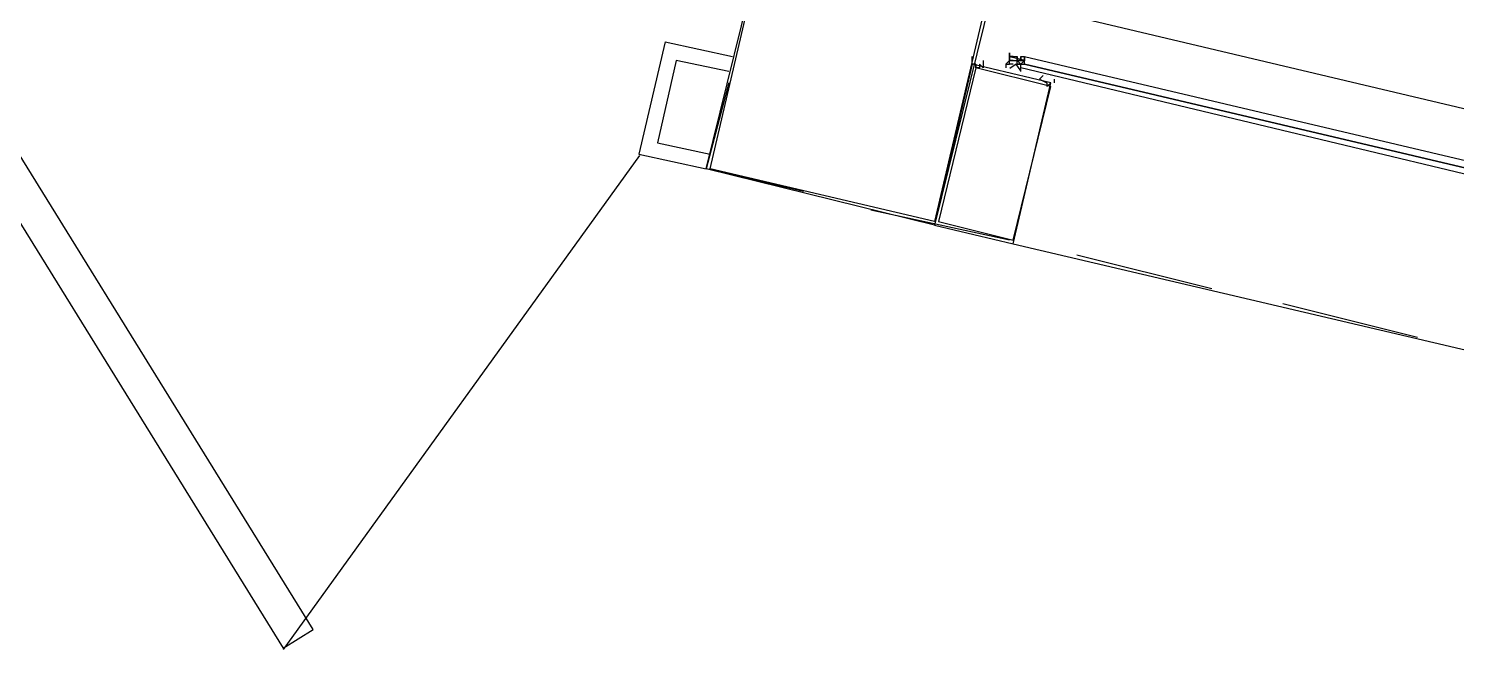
# Model space of a CAD drawing. Header units: feet. Extents: x -84 to 198, y -22 to 181.
# Drawn here: x 112.68 to 117.76, y 52.92 to 55.13 of the extents above; entities that cross this region are included whole.
import ezdxf

# ---------------------------------------------------------------- set-up
doc = ezdxf.new("R2010")
doc.units = ezdxf.units.FT
doc.layers.add('A-LINEA', color=7, linetype='CONTINUOUS')

msp = doc.modelspace()

# ---------------------------------------------------------------- linework, layer by layer
at = {"layer": 'A-LINEA'}
for p, q in [((122.8667, 53.6444), (116.1067, 55.2444)), ((114.9467, 55.0844), (114.8533, 54.6844)), ((114.9467, 55.0844), (115.1867, 55.0311)), ((116.0533, 55.0311), (116.0533, 55.0311)), ((116.0667, 55.0311), (116.0667, 55.0311)), ((116.173, 55.0316), (116.2294, 55.0183)), ((116.1733, 55.0311), (116.1733, 55.0444)), ((116.1733, 55.0444), (116.1733, 55.0444)), ((116.1733, 55.0444), (116.1733, 55.0444)), ((116.1733, 55.0444), (116.1733, 55.0444)), ((116.1733, 55.0444), (116.1733, 55.0311)), ((116.1733, 55.0311), (116.1733, 55.0311)), ((116.1733, 55.0311), (116.1867, 55.0311)), ((116.1733, 55.0311), (116.1733, 55.0311)), ((116.1733, 55.0311), (116.1733, 55.0311)), ((116.1733, 55.0178), (116.1733, 55.0311)), ((116.1733, 55.0311), (116.1733, 55.0311)), ((116.1733, 55.0311), (116.1733, 55.0311)), ((116.1733, 55.0311), (116.1733, 55.0311)), ((116.1733, 55.0178), (116.1733, 55.0311)), ((116.1733, 55.0311), (116.1733, 55.0311)), ((116.1733, 55.0311), (116.1733, 55.0311)), ((116.1867, 55.0311), (116.1733, 55.0311)), ((116.1733, 55.0311), (116.1733, 55.0311)), ((116.1733, 55.0311), (116.1733, 55.0311)), ((116.1733, 55.0311), (116.1733, 55.0311)), ((116.1867, 55.0311), (116.1733, 55.0311)), ((116.1733, 55.0311), (116.1733, 55.0311)), ((116.1733, 55.0311), (116.1733, 55.0311)), ((116.1733, 55.0311), (116.1733, 55.0311)), ((116.1733, 55.0311), (116.1733, 55.0311)), ((116.1733, 55.0311), (116.1733, 55.0311)), ((116.1733, 55.0311), (116.1733, 55.0311)), ((116.1867, 55.0311), (116.1867, 55.0311)), ((116.1867, 55.0311), (116.1867, 55.0311)), ((116.1867, 55.0311), (116.1867, 55.0311)), ((116.1867, 55.0311), (116.1867, 55.0311)), ((116.1867, 55.0311), (116.1867, 55.0311)), ((116.1867, 55.0311), (116.1867, 55.0311)), ((116.1867, 55.0311), (116.1867, 55.0311)), ((116.1867, 55.0311), (116.1867, 55.0311)), ((116.1867, 55.0311), (116.1867, 55.0311)), ((116.1867, 55.0311), (116.1867, 55.0311)), ((116.1867, 55.0311), (116.1867, 55.0311)), ((116.1867, 55.0311), (116.1867, 55.0311)), ((116.1867, 55.0311), (116.1867, 55.0311)), ((116.1867, 55.0311), (116.1867, 55.0311)), ((116.1867, 55.0311), (116.1867, 55.0311)), ((116.1867, 55.0311), (116.1867, 55.0311)), ((116.1867, 55.0311), (116.1867, 55.0311)), ((116.1867, 55.0311), (116.2, 55.0311)), ((116.1867, 55.0311), (116.1867, 55.0311)), ((116.1867, 55.0311), (116.1867, 55.0311)), ((116.1867, 55.0311), (116.1867, 55.0311)), ((116.1867, 55.0311), (116.1867, 55.0311)), ((116.1867, 55.0311), (116.1867, 55.0311)), ((116.1867, 55.0311), (116.1867, 55.0311)), ((116.1867, 55.0311), (116.1867, 55.0311)), ((116.1867, 55.0311), (116.1867, 55.0311)), ((116.1867, 55.0311), (116.1867, 55.0311)), ((116.1867, 55.0311), (116.1867, 55.0311)), ((116.1867, 55.0311), (116.1867, 55.0311)), ((116.1867, 55.0311), (116.1867, 55.0311)), ((116.1867, 55.0311), (116.1867, 55.0311)), ((116.2, 55.0311), (116.2, 55.0311)), ((116.2, 55.0311), (116.2, 55.0311)), ((116.2, 55.0311), (116.2, 55.0311)), ((116.2, 55.0311), (116.2, 55.0311)), ((116.2, 55.0311), (116.2, 55.0178)), ((116.2, 55.0311), (116.2, 55.0311)), ((116.2, 55.0311), (116.2, 55.0178)), ((116.2, 55.0311), (116.2, 55.0311)), ((116.2, 55.0311), (116.2, 55.0311)), ((116.2, 55.0178), (116.2, 55.0311)), ((116.2, 55.0311), (116.2, 55.0311)), ((116.2, 55.0311), (116.2, 55.0311)), ((116.2, 55.0311), (116.2, 55.0311)), ((116.2, 55.0311), (116.2, 55.0311)), ((116.2, 55.0311), (116.2, 55.0178)), ((116.2, 55.0311), (116.2, 55.0311)), ((116.2133, 55.0311), (116.2267, 55.0311)), ((116.2133, 55.0311), (116.2133, 55.0311)), ((116.2133, 55.0178), (116.2133, 55.0311)), ((116.2133, 55.0311), (116.2133, 55.0311)), ((116.2133, 55.0311), (116.2133, 55.0311)), ((116.2133, 55.0311), (116.2133, 55.0311)), ((116.2133, 55.0311), (116.2133, 55.0311)), ((116.2133, 55.0311), (116.2133, 55.0311)), ((116.2133, 55.0311), (116.2133, 55.0311)), ((116.2133, 55.0311), (116.2133, 55.0311)), ((116.2133, 55.0311), (116.2133, 55.0178)), ((116.2267, 55.0311), (116.2267, 55.0311)), ((116.2267, 55.0311), (116.2267, 55.0311)), ((116.2267, 55.0311), (116.2267, 55.0311)), ((116.2267, 55.0311), (116.2267, 55.0311)), ((116.2267, 55.0311), (116.2267, 55.0178)), ((114.9867, 55.0178), (114.92, 54.7244)), ((115.1733, 54.9778), (114.9867, 55.0178)), ((116.0533, 55.0178), (116.0533, 55.0178)), ((116.0667, 55.0178), (116.0667, 55.0178)), ((116.16, 55.0044), (116.1733, 55.0044)), ((116.16, 54.9911), (116.16, 54.9911)), ((116.1733, 55.0178), (116.1867, 55.0178)), ((116.1733, 55.0178), (116.1733, 55.0178)), ((116.1733, 55.0178), (116.1733, 55.0178)), ((116.1733, 55.0044), (116.1733, 55.0178)), ((116.1733, 55.0178), (116.1733, 55.0178)), ((116.1733, 55.0178), (116.1733, 55.0178)), ((116.1733, 55.0178), (116.1733, 55.0178)), ((116.1733, 55.0178), (116.1733, 55.0178)), ((116.1733, 55.0178), (116.1733, 55.0178)), ((116.1733, 55.0178), (116.1733, 55.0178)), ((116.1733, 55.0178), (116.1733, 55.0178)), ((116.1733, 55.0178), (116.1867, 55.0178)), ((116.1733, 55.0178), (116.1733, 55.0178)), ((116.1733, 55.0178), (116.1733, 55.0178)), ((116.1733, 55.0178), (116.1733, 55.0178)), ((116.1733, 55.0178), (116.1733, 55.0178)), ((116.1733, 55.0178), (116.1733, 55.0178)), ((116.1733, 55.0178), (116.1733, 55.0178)), ((116.1733, 55.0178), (116.1733, 55.0178)), ((116.1733, 55.0178), (116.1733, 55.0178)), ((116.1733, 55.0178), (116.1733, 55.0178)), ((116.1867, 55.0178), (116.1733, 55.0178)), ((116.1733, 55.0044), (116.1733, 55.0044)), ((116.1733, 55.0044), (116.1733, 55.0044)), ((116.1733, 55.0044), (116.1733, 55.0044)), ((116.1733, 55.0044), (116.1733, 55.0044)), ((116.1733, 55.0044), (116.1733, 55.0044)), ((116.1733, 55.0044), (116.1733, 55.0044)), ((116.1733, 55.0044), (116.1733, 55.0044)), ((116.1733, 55.0044), (116.1733, 55.0044)), ((116.1733, 55.0044), (116.1733, 55.0044)), ((116.1867, 55.0044), (116.1733, 55.0044)), ((116.1867, 55.0178), (116.1867, 55.0178)), ((116.1867, 55.0178), (116.1867, 55.0178)), ((116.1867, 55.0178), (116.1867, 55.0178)), ((116.1867, 55.0178), (116.1867, 55.0178)), ((116.1867, 55.0178), (116.1867, 55.0178)), ((116.1867, 55.0178), (116.1867, 55.0178)), ((116.1867, 55.0178), (116.2, 55.0178)), ((116.1867, 55.0178), (116.1867, 55.0178)), ((116.1867, 55.0178), (116.1867, 55.0178)), ((116.1867, 55.0178), (116.1867, 55.0178)), ((116.1867, 55.0178), (116.1867, 55.0178)), ((116.1867, 55.0178), (116.1867, 55.0178)), ((116.1867, 55.0178), (116.1867, 55.0178)), ((116.1867, 55.0178), (116.1867, 55.0178)), ((116.1867, 55.0178), (116.1867, 55.0178)), ((116.1867, 55.0178), (116.1867, 55.0178)), ((116.1867, 55.0178), (116.1867, 55.0178)), ((116.1867, 55.0178), (116.1867, 55.0178)), ((116.1867, 55.0178), (116.1867, 55.0178)), ((116.1867, 55.0178), (116.1867, 55.0178)), ((116.1867, 55.0178), (116.1867, 55.0178)), ((116.1867, 55.0178), (116.1867, 55.0178)), ((116.1867, 55.0178), (116.1867, 55.0178)), ((116.1867, 55.0178), (116.1867, 55.0178)), ((116.1867, 55.0178), (116.1867, 55.0178)), ((116.1867, 55.0178), (116.1867, 55.0178)), ((116.1867, 55.0178), (116.1867, 55.0178)), ((116.1867, 55.0178), (116.1867, 55.0178)), ((116.1867, 55.0178), (116.1867, 55.0178)), ((116.1867, 55.0178), (116.1867, 55.0178)), ((116.1867, 55.0178), (116.1867, 55.0178)), ((116.1867, 55.0178), (116.1867, 55.0178)), ((116.1867, 55.0178), (116.1867, 55.0178)), ((116.1867, 55.0178), (116.1867, 55.0178)), ((116.1867, 55.0178), (116.1867, 55.0178)), ((116.1867, 55.0178), (116.1867, 55.0178)), ((116.1867, 55.0178), (116.1867, 55.0178)), ((116.1867, 55.0178), (116.1867, 55.0178)), ((116.2, 55.0178), (116.2, 55.0178)), ((116.2, 55.0178), (116.2, 55.0178)), ((116.2, 55.0044), (116.2, 55.0178)), ((116.2, 55.0178), (116.2, 55.0178)), ((116.2, 55.0044), (116.2, 55.0178)), ((116.2, 55.0178), (116.2, 55.0178)), ((116.2, 55.0178), (116.2, 55.0178)), ((116.2, 55.0178), (116.2, 55.0178)), ((116.2133, 55.0044), (116.2, 55.0178)), ((116.2, 55.0178), (116.2, 55.0178)), ((116.2133, 55.0178), (116.2, 55.0178)), ((116.2, 55.0178), (116.2, 55.0178)), ((116.2, 55.0178), (116.2, 55.0178)), ((116.2, 55.0178), (116.2, 55.0178)), ((116.2, 55.0178), (116.2, 55.0178)), ((116.2, 55.0178), (116.2, 55.0178)), ((116.2, 55.0178), (116.2, 55.0178)), ((116.2, 55.0178), (116.2, 55.0178)), ((116.2, 55.0178), (116.2, 55.0178)), ((116.2, 55.0178), (116.2, 55.0178)), ((116.2, 55.0178), (116.2, 55.0178)), ((116.2, 55.0178), (116.2, 55.0178)), ((116.2, 55.0178), (116.2, 55.0178)), ((116.2, 55.0178), (116.2, 55.0178)), ((116.2, 55.0178), (116.2, 55.0178)), ((116.2, 55.0178), (116.2, 55.0178)), ((116.2, 55.0044), (116.2, 55.0044)), ((116.2, 55.0044), (116.2, 55.0044)), ((116.2, 55.0044), (116.2, 55.0044)), ((116.2, 55.0044), (116.2133, 55.0044)), ((116.2, 55.0044), (116.2, 55.0044)), ((116.2, 55.0044), (116.2, 55.0044)), ((116.2, 55.0044), (116.2, 55.0044)), ((116.2, 55.0044), (116.2, 55.0044)), ((116.2, 55.0044), (116.2, 55.0044)), ((116.2133, 55.0178), (116.2267, 55.0178)), ((116.2133, 55.0178), (116.2133, 55.0178)), ((116.2133, 55.0178), (116.2133, 55.0178)), ((116.2133, 55.0178), (116.2133, 55.0178)), ((116.2133, 55.0178), (116.2133, 55.0178)), ((116.2133, 55.0178), (116.2133, 55.0178)), ((116.2133, 55.0178), (116.2133, 55.0178)), ((116.2133, 55.0178), (116.2133, 55.0178)), ((116.2133, 55.0178), (116.2133, 55.0178)), ((116.2133, 55.0178), (116.2133, 55.0178)), ((116.2133, 55.0178), (116.2133, 55.0178)), ((116.2133, 55.0178), (116.2133, 55.0178)), ((116.2133, 55.0178), (116.2133, 55.0178)), ((116.2133, 55.0178), (116.2133, 55.0178)), ((116.2133, 55.0044), (116.2267, 55.0178)), ((116.2133, 55.0178), (116.2133, 55.0178)), ((116.2133, 55.0044), (116.2267, 55.0178)), ((116.2133, 55.0178), (116.2133, 55.0178)), ((116.2133, 55.0178), (116.2133, 55.0178)), ((116.2133, 55.0178), (116.2133, 55.0178)), ((116.2133, 55.0178), (116.2133, 55.0178)), ((116.2133, 55.0178), (116.2133, 55.0178)), ((116.2133, 55.0178), (116.2133, 55.0178)), ((116.2133, 55.0178), (116.2133, 55.0178)), ((116.2133, 55.0178), (116.2133, 55.0178)), ((116.2267, 55.0178), (116.2133, 55.0178)), ((116.2133, 55.0178), (116.2133, 55.0178)), ((116.2133, 55.0178), (116.2133, 55.0178)), ((116.2133, 55.0178), (116.2133, 55.0178)), ((116.2267, 55.0178), (116.2133, 55.0178)), ((116.2133, 55.0178), (116.2133, 55.0178)), ((116.2133, 55.0178), (116.2133, 55.0178)), ((116.2133, 55.0178), (116.2133, 55.0178)), ((116.2133, 55.0178), (116.2133, 55.0178)), ((116.2133, 55.0178), (116.2133, 55.0178)), ((116.2133, 55.0044), (116.2133, 55.0044)), ((116.2133, 55.0044), (116.2133, 55.0044)), ((116.2133, 55.0044), (116.2267, 55.0044)), ((116.2133, 55.0044), (116.2133, 55.0044)), ((116.2133, 55.0044), (116.2133, 55.0044)), ((116.2133, 55.0044), (116.2133, 55.0044)), ((116.2133, 55.0044), (116.2133, 55.0044)), ((116.2133, 55.0044), (116.2133, 55.0044)), ((116.2133, 55.0044), (116.2133, 55.0044)), ((116.2133, 55.0044), (116.2133, 55.0044)), ((116.2133, 55.0044), (116.2133, 55.0044)), ((116.2133, 55.0044), (116.2133, 55.0044)), ((116.2133, 55.0044), (116.2133, 55.0044)), ((116.2133, 55.0044), (116.2133, 55.0044)), ((116.2133, 55.0044), (116.2133, 55.0044)), ((116.2133, 55.0044), (116.2133, 55.0044)), ((116.2133, 55.0044), (116.2133, 55.0044)), ((116.2133, 54.9911), (116.2133, 54.9911)), ((116.2133, 54.9911), (116.2133, 54.9911)), ((116.2133, 54.9911), (116.2133, 54.9911)), ((116.2133, 54.9911), (116.2133, 54.9911)), ((116.2133, 54.9911), (116.2133, 54.9911)), ((116.2133, 54.9911), (116.2133, 54.9911)), ((116.2133, 54.9911), (116.2133, 54.9911)), ((116.2133, 54.9911), (116.2133, 54.9911)), ((116.2133, 54.9911), (116.2133, 54.9911)), ((116.2133, 54.9911), (116.2133, 54.9911)), ((116.2133, 54.9911), (116.2133, 54.9911)), ((116.2133, 54.9911), (116.2133, 54.9911)), ((116.2133, 54.9911), (116.2133, 54.9911)), ((116.2133, 54.9911), (116.2133, 54.9911)), ((116.2133, 54.9911), (116.2133, 54.9911)), ((116.2267, 55.0178), (116.2267, 55.0178)), ((116.2267, 55.0178), (116.2267, 55.0178)), ((116.2267, 55.0044), (116.2267, 55.0178)), ((116.2267, 55.0178), (116.2267, 55.0178)), ((116.2267, 55.0044), (116.2267, 55.0044)), ((116.2267, 55.0044), (116.2267, 55.0044)), ((116.2267, 55.0044), (116.2267, 55.0044)), ((116.2267, 55.0044), (116.2267, 55.0044)), ((115.1733, 54.9378), (115.0933, 54.6311)), ((116.3067, 54.9644), (116.3067, 54.9644)), ((116.3067, 54.9644), (116.3067, 54.9644)), ((116.3333, 54.9644), (116.3333, 54.9644)), ((114.92, 54.7244), (115.1067, 54.6844)), ((113.5884, 52.9202), (114.8572, 54.6788)), ((114.8533, 54.6844), (115.0933, 54.6311)), ((115.44, 54.5511), (115.0933, 54.6311)), ((116.1733, 54.3778), (115.68, 54.4844)), ((116.1867, 54.3644), (118.7467, 53.7644)), ((116.8933, 54.2044), (116.4133, 54.3244)), ((117.6267, 54.0311), (117.1467, 54.1511))]:
    msp.add_line(p, q, dxfattribs=at)
for points in [[(115.2933, 55.4444), (116.1067, 55.2444), (115.9067, 54.4311), (115.0933, 54.6311), (115.2933, 55.4444)], [(115.2933, 55.4311), (116.0933, 55.2444), (115.9067, 54.4444), (115.1067, 54.6311), (115.2933, 55.4311)], [(112.0933, 55.3378), (113.5867, 52.9244), (113.6933, 52.9911), (112.2, 55.4044), (112.0933, 55.3378)], [(116.08, 55.0178), (116.08, 55.0178), (116.08, 55.0178), (116.08, 55.0178), (116.08, 54.9911), (116.08, 54.9911), (116.0667, 55.0044), (116.0667, 55.0044), (116.0667, 54.9911), (116.0667, 54.9911), (116.0667, 54.9911), (116.0533, 54.9911), (116.0533, 54.9911), (116.0533, 54.9911), (116.0533, 55.0044), (116.0533, 54.9911), (116.0533, 55.0044), (116.0533, 55.0044), (116.04, 55.0044), (116.04, 55.0044), (116.04, 55.0311), (116.04, 55.0311)], [(116.1733, 55.0311), (116.1733, 55.0178), (116.16, 55.0044), (116.16, 54.9911)], [(116.1867, 55.0311), (116.1733, 55.0311), (116.1867, 55.0311)], [(116.2, 55.0311), (116.2, 55.0311), (116.2, 55.0178), (116.2, 55.0178)], [(116.2133, 54.9778), (116.2133, 54.9911), (116.2133, 55.0044), (116.2267, 55.0044), (116.2267, 55.0178), (116.2267, 55.0311)], [(116.2267, 55.0311), (119, 54.3778), (119.0133, 54.3644), (119, 54.3511), (116.2267, 55.0044), (116.2267, 55.0178), (116.2267, 55.0311)], [(115.9067, 54.4311), (116.1867, 54.3644), (116.32, 54.9378), (116.04, 55.0044), (115.9067, 54.4311)], [(115.92, 54.4444), (116.1867, 54.3778), (116.32, 54.9244), (116.0533, 54.9911), (115.92, 54.4444)], [(116.213, 54.981), (116.1974, 55.004), (116.1739, 54.9891)], [(116.2, 55.0178), (116.2, 55.0178), (116.2133, 55.0178), (116.2133, 55.0178)], [(116.2133, 55.0044), (116.2, 55.0044), (116.2, 55.0178)], [(116.2133, 55.0044), (116.2267, 55.0044), (119, 54.3511), (119, 54.3244), (116.2133, 54.9911), (116.2133, 55.0044)], [(116.2933, 54.9644), (116.2933, 54.9644), (116.2933, 54.9644), (116.28, 54.9511), (116.28, 54.9511), (116.3067, 54.9378), (116.3067, 54.9378), (116.3067, 54.9378), (116.3067, 54.9378), (116.3067, 54.9378), (116.3067, 54.9378), (116.3067, 54.9244)], [(116.3067, 54.9244), (116.32, 54.9378), (116.32, 54.9378), (116.32, 54.9378), (116.32, 54.9378), (116.32, 54.9378), (116.32, 54.9378), (116.32, 54.9378)], [(116.32, 54.9644), (116.32, 54.9644), (116.32, 54.9644)], [(116.3333, 54.9378), (116.3333, 54.9511), (116.3333, 54.9511)]]:
    msp.add_lwpolyline(points, dxfattribs=at)
for points in [[(116.0533, 55.0044), (116.0533, 55.0044), (116.0533, 54.9911), (116.0533, 54.9911)], [(116.3067, 54.9378), (116.3067, 54.9378), (116.3067, 54.9378), (116.3067, 54.9378)]]:
    msp.add_lwpolyline(points, close=True, dxfattribs=at)

doc.saveas('drawing.dxf')
